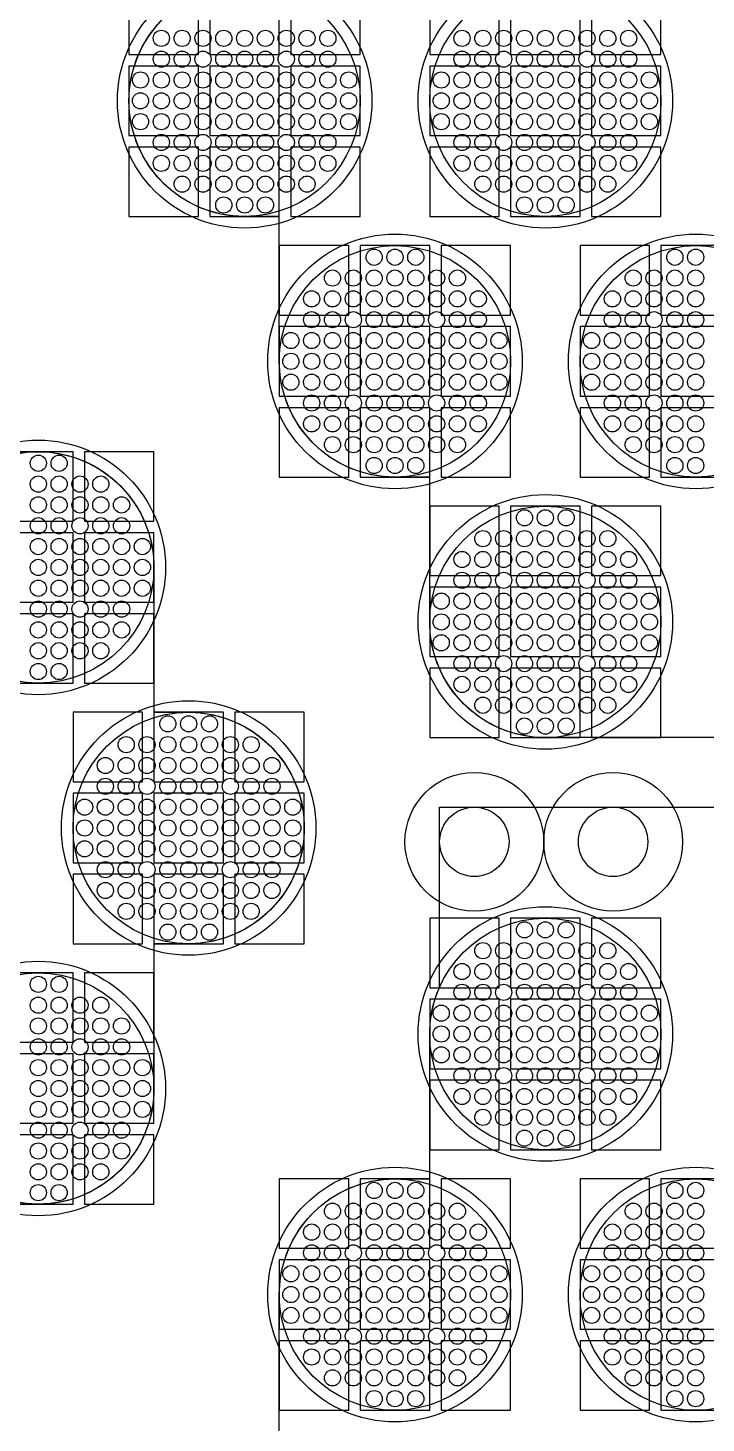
# Model space of a CAD drawing. Extents: x -49 to 54, y -38 to 38.
# Drawn here: x -0.82 to 2.12, y 8.43 to 14.45 of the extents above; entities that cross this region are included whole.
import ezdxf

# ---------------------------------------------------------------- set-up
doc = ezdxf.new("R2010")
doc.units = 0
for name, color, linetype in [('ADHESIVE_VIA_OPENINGS', 30, 'CONTINUOUS'), ('BACK_LAYER', 5, 'CONTINUOUS'), ('COND_LAYER_LOWER_ELECTRODE', 6, 'CONTINUOUS'), ('CONDUCTIVE_LAYER_BACK_LAYER', 2, 'CONTINUOUS'), ('EMITTER', 3, 'CONTINUOUS'), ('LOWER_ELECTRODE', 1, 'CONTINUOUS'), ('SUBSTRATE_VIA', 4, 'CONTINUOUS')]:
    doc.layers.add(name, color=color, linetype=linetype)

msp = doc.modelspace()

# ---------------------------------------------------------------- linework, layer by layer
at = {"layer": 'ADHESIVE_VIA_OPENINGS'}
for centre in [(1.114, 10.9366), (1.714, 10.9366)]:
    msp.add_circle(centre, 0.3, dxfattribs=at)
at = {"layer": 'BACK_LAYER'}
for points in [[(-0.3791, 14.3384), (-0.0791, 14.3384), (-0.0791, 14.6384), (-0.3791, 14.6384)], [(-0.0291, 14.3384), (0.2709, 14.3384), (0.2709, 14.6384), (-0.0291, 14.6384)], [(0.3209, 14.3384), (0.6209, 14.3384), (0.6209, 14.6384), (0.3209, 14.6384)], [(0.9209, 14.3384), (1.2209, 14.3384), (1.2209, 14.6384), (0.9209, 14.6384)], [(1.2709, 14.3384), (1.5709, 14.3384), (1.5709, 14.6384), (1.2709, 14.6384)], [(1.6209, 14.3384), (1.9209, 14.3384), (1.9209, 14.6384), (1.6209, 14.6384)], [(-0.3791, 13.9884), (-0.0791, 13.9884), (-0.0791, 14.2884), (-0.3791, 14.2884)], [(-0.0291, 13.9884), (0.2709, 13.9884), (0.2709, 14.2884), (-0.0291, 14.2884)], [(0.3209, 13.9884), (0.6209, 13.9884), (0.6209, 14.2884), (0.3209, 14.2884)], [(0.9209, 13.9884), (1.2209, 13.9884), (1.2209, 14.2884), (0.9209, 14.2884)], [(1.2709, 13.9884), (1.5709, 13.9884), (1.5709, 14.2884), (1.2709, 14.2884)], [(1.6209, 13.9884), (1.9209, 13.9884), (1.9209, 14.2884), (1.6209, 14.2884)], [(-0.3791, 13.6384), (-0.0791, 13.6384), (-0.0791, 13.9384), (-0.3791, 13.9384)], [(-0.0291, 13.6384), (0.2709, 13.6384), (0.2709, 13.9384), (-0.0291, 13.9384)], [(0.3209, 13.6384), (0.6209, 13.6384), (0.6209, 13.9384), (0.3209, 13.9384)], [(0.9209, 13.6384), (1.2209, 13.6384), (1.2209, 13.9384), (0.9209, 13.9384)], [(1.2709, 13.6384), (1.5709, 13.6384), (1.5709, 13.9384), (1.2709, 13.9384)], [(1.6209, 13.6384), (1.9209, 13.6384), (1.9209, 13.9384), (1.6209, 13.9384)], [(0.2709, 13.2125), (0.5709, 13.2125), (0.5709, 13.5125), (0.2709, 13.5125)], [(0.6209, 13.2125), (0.9209, 13.2125), (0.9209, 13.5125), (0.6209, 13.5125)], [(0.9709, 13.2125), (1.2709, 13.2125), (1.2709, 13.5125), (0.9709, 13.5125)], [(1.5709, 13.2125), (1.8709, 13.2125), (1.8709, 13.5125), (1.5709, 13.5125)], [(1.9209, 13.2125), (2.2209, 13.2125), (2.2209, 13.5125), (1.9209, 13.5125)], [(0.2709, 12.8625), (0.5709, 12.8625), (0.5709, 13.1625), (0.2709, 13.1625)], [(0.6209, 12.8625), (0.9209, 12.8625), (0.9209, 13.1625), (0.6209, 13.1625)], [(0.9709, 12.8625), (1.2709, 12.8625), (1.2709, 13.1625), (0.9709, 13.1625)], [(1.5709, 12.8625), (1.8709, 12.8625), (1.8709, 13.1625), (1.5709, 13.1625)], [(1.9209, 12.8625), (2.2209, 12.8625), (2.2209, 13.1625), (1.9209, 13.1625)], [(0.2709, 12.5125), (0.5709, 12.5125), (0.5709, 12.8125), (0.2709, 12.8125)], [(0.6209, 12.5125), (0.9209, 12.5125), (0.9209, 12.8125), (0.6209, 12.8125)], [(0.9709, 12.5125), (1.2709, 12.5125), (1.2709, 12.8125), (0.9709, 12.8125)], [(1.5709, 12.5125), (1.8709, 12.5125), (1.8709, 12.8125), (1.5709, 12.8125)], [(1.9209, 12.5125), (2.2209, 12.5125), (2.2209, 12.8125), (1.9209, 12.8125)], [(-0.9209, 12.3223), (-0.6209, 12.3223), (-0.6209, 12.6223), (-0.9209, 12.6223)], [(-0.5709, 12.3223), (-0.2709, 12.3223), (-0.2709, 12.6223), (-0.5709, 12.6223)], [(0.9209, 12.0867), (1.2209, 12.0867), (1.2209, 12.3867), (0.9209, 12.3867)], [(1.2709, 12.0867), (1.5709, 12.0867), (1.5709, 12.3867), (1.2709, 12.3867)], [(1.6209, 12.0867), (1.9209, 12.0867), (1.9209, 12.3867), (1.6209, 12.3867)], [(-0.9209, 11.9723), (-0.6209, 11.9723), (-0.6209, 12.2723), (-0.9209, 12.2723)], [(-0.5709, 11.9723), (-0.2709, 11.9723), (-0.2709, 12.2723), (-0.5709, 12.2723)], [(0.9209, 11.7367), (1.2209, 11.7367), (1.2209, 12.0367), (0.9209, 12.0367)], [(1.2709, 11.7367), (1.5709, 11.7367), (1.5709, 12.0367), (1.2709, 12.0367)], [(1.6209, 11.7367), (1.9209, 11.7367), (1.9209, 12.0367), (1.6209, 12.0367)], [(-0.9209, 11.6223), (-0.6209, 11.6223), (-0.6209, 11.9223), (-0.9209, 11.9223)], [(-0.5709, 11.6223), (-0.2709, 11.6223), (-0.2709, 11.9223), (-0.5709, 11.9223)], [(0.9209, 11.3867), (1.2209, 11.3867), (1.2209, 11.6867), (0.9209, 11.6867)], [(1.2709, 11.3867), (1.5709, 11.3867), (1.5709, 11.6867), (1.2709, 11.6867)], [(1.6209, 11.3867), (1.9209, 11.3867), (1.9209, 11.6867), (1.6209, 11.6867)], [(-0.6209, 11.1965), (-0.3209, 11.1965), (-0.3209, 11.4965), (-0.6209, 11.4965)], [(-0.2709, 11.1965), (0.0291, 11.1965), (0.0291, 11.4965), (-0.2709, 11.4965)], [(0.0791, 11.1965), (0.3791, 11.1965), (0.3791, 11.4965), (0.0791, 11.4965)], [(-0.6209, 10.8465), (-0.3209, 10.8465), (-0.3209, 11.1465), (-0.6209, 11.1465)], [(-0.2709, 10.8465), (0.0291, 10.8465), (0.0291, 11.1465), (-0.2709, 11.1465)], [(0.0791, 10.8465), (0.3791, 10.8465), (0.3791, 11.1465), (0.0791, 11.1465)], [(-0.6209, 10.4965), (-0.3209, 10.4965), (-0.3209, 10.7965), (-0.6209, 10.7965)], [(-0.2709, 10.4965), (0.0291, 10.4965), (0.0291, 10.7965), (-0.2709, 10.7965)], [(0.0791, 10.4965), (0.3791, 10.4965), (0.3791, 10.7965), (0.0791, 10.7965)], [(0.9209, 10.3063), (1.2209, 10.3063), (1.2209, 10.6063), (0.9209, 10.6063)], [(1.2709, 10.3063), (1.5709, 10.3063), (1.5709, 10.6063), (1.2709, 10.6063)], [(1.6209, 10.3063), (1.9209, 10.3063), (1.9209, 10.6063), (1.6209, 10.6063)], [(-0.9209, 10.0707), (-0.6209, 10.0707), (-0.6209, 10.3707), (-0.9209, 10.3707)], [(-0.5709, 10.0707), (-0.2709, 10.0707), (-0.2709, 10.3707), (-0.5709, 10.3707)], [(0.9209, 9.9563), (1.2209, 9.9563), (1.2209, 10.2563), (0.9209, 10.2563)], [(1.2709, 9.9563), (1.5709, 9.9563), (1.5709, 10.2563), (1.2709, 10.2563)], [(1.6209, 9.9563), (1.9209, 9.9563), (1.9209, 10.2563), (1.6209, 10.2563)], [(-0.9209, 9.7207), (-0.6209, 9.7207), (-0.6209, 10.0207), (-0.9209, 10.0207)], [(-0.5709, 9.7207), (-0.2709, 9.7207), (-0.2709, 10.0207), (-0.5709, 10.0207)], [(0.9209, 9.6063), (1.2209, 9.6063), (1.2209, 9.9063), (0.9209, 9.9063)], [(1.2709, 9.6063), (1.5709, 9.6063), (1.5709, 9.9063), (1.2709, 9.9063)], [(1.6209, 9.6063), (1.9209, 9.6063), (1.9209, 9.9063), (1.6209, 9.9063)], [(-0.9209, 9.3707), (-0.6209, 9.3707), (-0.6209, 9.6707), (-0.9209, 9.6707)], [(-0.5709, 9.3707), (-0.2709, 9.3707), (-0.2709, 9.6707), (-0.5709, 9.6707)], [(0.2709, 9.1805), (0.5709, 9.1805), (0.5709, 9.4805), (0.2709, 9.4805)], [(0.6209, 9.1805), (0.9209, 9.1805), (0.9209, 9.4805), (0.6209, 9.4805)], [(0.9709, 9.1805), (1.2709, 9.1805), (1.2709, 9.4805), (0.9709, 9.4805)], [(1.5709, 9.1805), (1.8709, 9.1805), (1.8709, 9.4805), (1.5709, 9.4805)], [(1.9209, 9.1805), (2.2209, 9.1805), (2.2209, 9.4805), (1.9209, 9.4805)], [(0.2709, 8.8305), (0.5709, 8.8305), (0.5709, 9.1305), (0.2709, 9.1305)], [(0.6209, 8.8305), (0.9209, 8.8305), (0.9209, 9.1305), (0.6209, 9.1305)], [(0.9709, 8.8305), (1.2709, 8.8305), (1.2709, 9.1305), (0.9709, 9.1305)], [(1.5709, 8.8305), (1.8709, 8.8305), (1.8709, 9.1305), (1.5709, 9.1305)], [(1.9209, 8.8305), (2.2209, 8.8305), (2.2209, 9.1305), (1.9209, 9.1305)], [(0.2709, 8.4805), (0.5709, 8.4805), (0.5709, 8.7805), (0.2709, 8.7805)], [(0.6209, 8.4805), (0.9209, 8.4805), (0.9209, 8.7805), (0.6209, 8.7805)], [(0.9709, 8.4805), (1.2709, 8.4805), (1.2709, 8.7805), (0.9709, 8.7805)], [(1.5709, 8.4805), (1.8709, 8.4805), (1.8709, 8.7805), (1.5709, 8.7805)], [(1.9209, 8.4805), (2.2209, 8.4805), (2.2209, 8.7805), (1.9209, 8.7805)]]:
    msp.add_lwpolyline(points, close=True, dxfattribs=at)
at = {"layer": 'COND_LAYER_LOWER_ELECTRODE'}
for centre in [(0.1209, 14.1384), (1.4209, 14.1384), (0.7709, 13.0125), (2.0709, 13.0125), (-0.7709, 12.1223), (1.4209, 11.8867), (-0.1209, 10.9965), (1.4209, 10.1063), (-0.7709, 9.8707), (0.7709, 8.9805), (2.0709, 8.9805)]:
    msp.add_circle(centre, 0.55, dxfattribs=at)
at = {"layer": 'CONDUCTIVE_LAYER_BACK_LAYER'}
for points in [[(4.0309, 11.3868), (1.411, 11.3868), (1.3911, 11.3876), (1.3713, 11.3892), (1.3516, 11.3915), (1.3319, 11.3947), (1.3124, 11.3986), (1.2931, 11.4033), (1.274, 11.4088), (1.2551, 11.415), (1.2365, 11.422), (1.2182, 11.4297), (1.2002, 11.4381), (1.1825, 11.4472), (1.1652, 11.457), (1.1483, 11.4675), (1.1319, 11.4787), (1.1159, 11.4905), (1.1004, 11.503), (1.0854, 11.516), (1.0709, 11.5296), (1.057, 11.5438), (1.0436, 11.5586), (1.0309, 11.5738), (1.0188, 11.5896), (1.0073, 11.6058), (0.9964, 11.6225), (0.9863, 11.6396), (0.9768, 11.657), (0.968, 11.6749), (0.9599, 11.6931), (0.9526, 11.7115), (0.946, 11.7303), (0.9402, 11.7493), (0.9351, 11.7685), (0.9308, 11.7879), (0.9272, 11.8075), (0.9245, 11.8272), (0.9225, 11.847), (0.9213, 11.8668), (0.9209, 11.8867), (0.9209, 12.5126), (0.761, 12.5126), (0.7411, 12.5134), (0.7213, 12.515), (0.7016, 12.5174), (0.6819, 12.5205), (0.6624, 12.5244), (0.6431, 12.5291), (0.624, 12.5346), (0.6051, 12.5408), (0.5865, 12.5478), (0.5682, 12.5555), (0.5502, 12.5639), (0.5325, 12.573), (0.5152, 12.5829), (0.4983, 12.5934), (0.4819, 12.6045), (0.4659, 12.6164), (0.4504, 12.6288), (0.4354, 12.6418), (0.4209, 12.6555), (0.407, 12.6697), (0.3936, 12.6844), (0.3809, 12.6997), (0.3688, 12.7154), (0.3573, 12.7317), (0.3464, 12.7483), (0.3363, 12.7654), (0.3268, 12.7829), (0.318, 12.8007), (0.3099, 12.8189), (0.3026, 12.8374), (0.296, 12.8561), (0.2902, 12.8751), (0.2851, 12.8944), (0.2808, 12.9138), (0.2772, 12.9333), (0.2745, 12.953), (0.2725, 12.9728), (0.2713, 12.9927), (0.2709, 13.0125), (0.2709, 13.6385), (0.111, 13.6385), (0.0911, 13.6393), (0.0713, 13.6408), (0.0516, 13.6432), (0.0319, 13.6463), (0.0124, 13.6503), (-0.0069, 13.655), (-0.026, 13.6604), (-0.0449, 13.6667), (-0.0635, 13.6736), (-0.0818, 13.6813), (-0.0998, 13.6897), (-0.1175, 13.6989), (-0.1348, 13.7087), (-0.1517, 13.7192), (-0.1681, 13.7304), (-0.1841, 13.7422), (-0.1996, 13.7546), (-0.2146, 13.7677), (-0.2291, 13.7813), (-0.243, 13.7955), (-0.2564, 13.8103), (-0.2691, 13.8255), (-0.2812, 13.8413), (-0.2927, 13.8575), (-0.3036, 13.8742), (-0.3137, 13.8912), (-0.3232, 13.9087), (-0.332, 13.9266), (-0.3401, 13.9447), (-0.3474, 13.9632), (-0.354, 13.982), (-0.3598, 14.001), (-0.3649, 14.0202), (-0.3692, 14.0396), (-0.3728, 14.0592), (-0.3755, 14.0789), (-0.3775, 14.0986), (-0.3787, 14.1185), (-0.3791, 14.1384), (-0.3787, 14.1582), (-0.3775, 14.1781), (-0.3755, 14.1979), (-0.3728, 14.2176), (-0.3692, 14.2371), (-0.3649, 14.2565), (-0.3598, 14.2758), (-0.354, 14.2948), (-0.3474, 14.3135), (-0.3401, 14.332), (-0.332, 14.3502), (-0.3232, 14.368), (-0.3137, 14.3855), (-0.3036, 14.4026), (-0.2927, 14.4192), (-0.2812, 14.4355), (-0.2691, 14.4512), (-0.2564, 14.4665)], [(-0.9209, 12.6222), (-0.761, 12.6222), (-0.7411, 12.6214), (-0.7213, 12.6199), (-0.7016, 12.6175), (-0.6819, 12.6144), (-0.6624, 12.6104), (-0.6431, 12.6057), (-0.624, 12.6003), (-0.6051, 12.594), (-0.5865, 12.5871), (-0.5682, 12.5794), (-0.5502, 12.571), (-0.5325, 12.5618), (-0.5152, 12.552), (-0.4983, 12.5415), (-0.4819, 12.5303), (-0.4659, 12.5185), (-0.4504, 12.5061), (-0.4354, 12.493), (-0.4209, 12.4794), (-0.407, 12.4652), (-0.3936, 12.4505), (-0.3809, 12.4352), (-0.3688, 12.4194), (-0.3573, 12.4032), (-0.3464, 12.3865), (-0.3363, 12.3695), (-0.3268, 12.352), (-0.318, 12.3341), (-0.3099, 12.316), (-0.3026, 12.2975), (-0.296, 12.2787), (-0.2902, 12.2597), (-0.2851, 12.2405), (-0.2808, 12.2211), (-0.2772, 12.2015), (-0.2745, 12.1818), (-0.2725, 12.1621), (-0.2713, 12.1422), (-0.2709, 12.1223), (-0.2709, 11.4964), (-0.111, 11.4964), (-0.0911, 11.4956), (-0.0713, 11.494), (-0.0516, 11.4917), (-0.0319, 11.4885), (-0.0124, 11.4846), (0.0069, 11.4799), (0.026, 11.4744), (0.0449, 11.4682), (0.0635, 11.4612), (0.0818, 11.4535), (0.0998, 11.4451), (0.1175, 11.436), (0.1348, 11.4262), (0.1517, 11.4157), (0.1681, 11.4045), (0.1841, 11.3927), (0.1996, 11.3802), (0.2146, 11.3672), (0.2291, 11.3536), (0.243, 11.3394), (0.2564, 11.3246), (0.2691, 11.3094), (0.2812, 11.2936), (0.2927, 11.2774), (0.3036, 11.2607), (0.3137, 11.2436), (0.3232, 11.2262), (0.332, 11.2083), (0.3401, 11.1901), (0.3474, 11.1717), (0.354, 11.1529), (0.3598, 11.1339), (0.3649, 11.1147), (0.3692, 11.0953), (0.3728, 11.0757), (0.3755, 11.056), (0.3775, 11.0362), (0.3787, 11.0164), (0.3791, 10.9965), (0.3787, 10.9766), (0.3775, 10.9568), (0.3755, 10.937), (0.3728, 10.9173), (0.3692, 10.8977), (0.3649, 10.8783), (0.3598, 10.8591), (0.354, 10.8401), (0.3474, 10.8213), (0.3401, 10.8029), (0.332, 10.7847), (0.3232, 10.7669), (0.3137, 10.7494), (0.3036, 10.7323), (0.2927, 10.7156), (0.2812, 10.6994), (0.2691, 10.6837), (0.2564, 10.6684), (0.243, 10.6537), (0.2291, 10.6395), (0.2146, 10.6258), (0.1996, 10.6128), (0.1841, 10.6003), (0.1681, 10.5885), (0.1517, 10.5773), (0.1348, 10.5668), (0.1175, 10.557), (0.0998, 10.5479), (0.0818, 10.5395), (0.0635, 10.5318), (0.0449, 10.5248), (0.026, 10.5186), (0.0069, 10.5131), (-0.0124, 10.5084), (-0.0319, 10.5045), (-0.0516, 10.5013), (-0.0713, 10.499), (-0.0911, 10.4974), (-0.111, 10.4966), (-0.2709, 10.4966), (-0.2709, 9.8707), (-0.2713, 9.8508), (-0.2725, 9.8309), (-0.2745, 9.8112), (-0.2772, 9.7915), (-0.2808, 9.7719), (-0.2851, 9.7525), (-0.2902, 9.7333), (-0.296, 9.7143), (-0.3026, 9.6955), (-0.3099, 9.677), (-0.318, 9.6589), (-0.3268, 9.641), (-0.3363, 9.6235), (-0.3464, 9.6065), (-0.3573, 9.5898), (-0.3688, 9.5736), (-0.3809, 9.5578), (-0.3936, 9.5426), (-0.407, 9.5278), (-0.4209, 9.5136), (-0.4354, 9.5), (-0.4504, 9.4869), (-0.4659, 9.4745), (-0.4819, 9.4627), (-0.4983, 9.4515), (-0.5152, 9.441), (-0.5325, 9.4312), (-0.5502, 9.4221), (-0.5682, 9.4136), (-0.5865, 9.4059), (-0.6051, 9.399), (-0.624, 9.3927), (-0.6431, 9.3873), (-0.6624, 9.3826), (-0.6819, 9.3787), (-0.7016, 9.3755), (-0.7213, 9.3731), (-0.7411, 9.3716), (-0.761, 9.3708), (-0.9209, 9.3708)], [(0.2709, 8.3545), (0.2709, 8.9805), (0.2713, 9.0004), (0.2725, 9.0202), (0.2745, 9.04), (0.2772, 9.0597), (0.2808, 9.0792), (0.2851, 9.0987), (0.2902, 9.1179), (0.296, 9.1369), (0.3026, 9.1556), (0.3099, 9.1741), (0.318, 9.1923), (0.3268, 9.2101), (0.3363, 9.2276), (0.3464, 9.2447), (0.3573, 9.2614), (0.3688, 9.2776), (0.3809, 9.2933), (0.3936, 9.3086), (0.407, 9.3233), (0.4209, 9.3375), (0.4354, 9.3512), (0.4504, 9.3642), (0.4659, 9.3767), (0.4819, 9.3885), (0.4983, 9.3996), (0.5152, 9.4101), (0.5325, 9.42), (0.5502, 9.4291), (0.5682, 9.4375), (0.5865, 9.4452), (0.6051, 9.4522), (0.624, 9.4584), (0.6431, 9.4639), (0.6624, 9.4686), (0.6819, 9.4725), (0.7016, 9.4756), (0.7213, 9.478), (0.7411, 9.4796), (0.761, 9.4804), (0.9209, 9.4804), (0.9209, 10.1063), (0.9213, 10.1262), (0.9225, 10.146), (0.9245, 10.1658), (0.9272, 10.1855), (0.9308, 10.2051), (0.9351, 10.2245), (0.9402, 10.2437), (0.946, 10.2627), (0.9526, 10.2815), (0.9599, 10.2999), (0.964, 10.3091), (0.964, 11.0866), (2.7209, 11.0866)]]:
    msp.add_lwpolyline(points, dxfattribs=at)
at = {"layer": 'EMITTER'}
for centre in [(0.1209, 14.1384), (1.4209, 14.1384), (0.7709, 13.0125), (2.0709, 13.0125), (-0.7709, 12.1223), (1.4209, 11.8867), (-0.1209, 10.9965), (1.4209, 10.1063), (-0.7709, 9.8707), (0.7709, 8.9805), (2.0709, 8.9805)]:
    msp.add_circle(centre, 0.5, dxfattribs=at)
at = {"layer": 'LOWER_ELECTRODE'}
for centre in [(-0.2391, 14.4084), (-0.1491, 14.4084), (-0.0591, 14.4084), (0.0309, 14.4084), (0.1209, 14.4084), (0.2109, 14.4084), (0.3009, 14.4084), (0.3909, 14.4084), (0.4809, 14.4084), (1.0609, 14.4084), (1.1509, 14.4084), (1.2409, 14.4084), (1.3309, 14.4084), (1.4209, 14.4084), (1.5109, 14.4084), (1.6009, 14.4084), (1.6909, 14.4084), (1.7809, 14.4084), (-0.2391, 14.3184), (-0.1491, 14.3184), (-0.0591, 14.3184), (0.0309, 14.3184), (0.1209, 14.3184), (0.2109, 14.3184), (0.3009, 14.3184), (0.3909, 14.3184), (0.4809, 14.3184), (1.0609, 14.3184), (1.1509, 14.3184), (1.2409, 14.3184), (1.3309, 14.3184), (1.4209, 14.3184), (1.5109, 14.3184), (1.6009, 14.3184), (1.6909, 14.3184), (1.7809, 14.3184), (-0.3291, 14.2284), (-0.2391, 14.2284), (-0.1491, 14.2284), (-0.0591, 14.2284), (0.0309, 14.2284), (0.1209, 14.2284), (0.2109, 14.2284), (0.3009, 14.2284), (0.3909, 14.2284), (0.4809, 14.2284), (0.5709, 14.2284), (0.9709, 14.2284), (1.0609, 14.2284), (1.1509, 14.2284), (1.2409, 14.2284), (1.3309, 14.2284), (1.4209, 14.2284), (1.5109, 14.2284), (1.6009, 14.2284), (1.6909, 14.2284), (1.7809, 14.2284), (1.8709, 14.2284), (-0.3291, 14.1384), (-0.2391, 14.1384), (-0.1491, 14.1384), (-0.0591, 14.1384), (0.0309, 14.1384), (0.1209, 14.1384), (0.2109, 14.1384), (0.3009, 14.1384), (0.3909, 14.1384), (0.4809, 14.1384), (0.5709, 14.1384), (0.9709, 14.1384), (1.0609, 14.1384), (1.1509, 14.1384), (1.2409, 14.1384), (1.3309, 14.1384), (1.4209, 14.1384), (1.5109, 14.1384), (1.6009, 14.1384), (1.6909, 14.1384), (1.7809, 14.1384), (1.8709, 14.1384), (-0.3291, 14.0484), (-0.2391, 14.0484), (-0.1491, 14.0484), (-0.0591, 14.0484), (0.0309, 14.0484), (0.1209, 14.0484), (0.2109, 14.0484), (0.3009, 14.0484), (0.3909, 14.0484), (0.4809, 14.0484), (0.5709, 14.0484), (0.9709, 14.0484), (1.0609, 14.0484), (1.1509, 14.0484), (1.2409, 14.0484), (1.3309, 14.0484), (1.4209, 14.0484), (1.5109, 14.0484), (1.6009, 14.0484), (1.6909, 14.0484), (1.7809, 14.0484), (1.8709, 14.0484), (-0.2391, 13.9584), (-0.1491, 13.9584), (-0.0591, 13.9584), (0.0309, 13.9584), (0.1209, 13.9584), (0.2109, 13.9584), (0.3009, 13.9584), (0.3909, 13.9584), (0.4809, 13.9584), (1.0609, 13.9584), (1.1509, 13.9584), (1.2409, 13.9584), (1.3309, 13.9584), (1.4209, 13.9584), (1.5109, 13.9584), (1.6009, 13.9584), (1.6909, 13.9584), (1.7809, 13.9584), (-0.2391, 13.8684), (-0.1491, 13.8684), (-0.0591, 13.8684), (0.0309, 13.8684), (0.1209, 13.8684), (0.2109, 13.8684), (0.3009, 13.8684), (0.3909, 13.8684), (0.4809, 13.8684), (1.0609, 13.8684), (1.1509, 13.8684), (1.2409, 13.8684), (1.3309, 13.8684), (1.4209, 13.8684), (1.5109, 13.8684), (1.6009, 13.8684), (1.6909, 13.8684), (1.7809, 13.8684), (-0.1491, 13.7784), (-0.0591, 13.7784), (0.0309, 13.7784), (0.1209, 13.7784), (0.2109, 13.7784), (0.3009, 13.7784), (0.3909, 13.7784), (1.1509, 13.7784), (1.2409, 13.7784), (1.3309, 13.7784), (1.4209, 13.7784), (1.5109, 13.7784), (1.6009, 13.7784), (1.6909, 13.7784), (0.0309, 13.6884), (0.1209, 13.6884), (0.2109, 13.6884), (1.3309, 13.6884), (1.4209, 13.6884), (1.5109, 13.6884), (0.6809, 13.4625), (0.7709, 13.4625), (0.8609, 13.4625), (1.9809, 13.4625), (2.0709, 13.4625), (0.5009, 13.3725), (0.5909, 13.3725), (0.6809, 13.3725), (0.7709, 13.3725), (0.8609, 13.3725), (0.9509, 13.3725), (1.0409, 13.3725), (1.8009, 13.3725), (1.8909, 13.3725), (1.9809, 13.3725), (2.0709, 13.3725), (0.4109, 13.2825), (0.5009, 13.2825), (0.5909, 13.2825), (0.6809, 13.2825), (0.7709, 13.2825), (0.8609, 13.2825), (0.9509, 13.2825), (1.0409, 13.2825), (1.1309, 13.2825), (1.7109, 13.2825), (1.8009, 13.2825), (1.8909, 13.2825), (1.9809, 13.2825), (2.0709, 13.2825), (0.4109, 13.1925), (0.5009, 13.1925), (0.5909, 13.1925), (0.6809, 13.1925), (0.7709, 13.1925), (0.8609, 13.1925), (0.9509, 13.1925), (1.0409, 13.1925), (1.1309, 13.1925), (1.7109, 13.1925), (1.8009, 13.1925), (1.8909, 13.1925), (1.9809, 13.1925), (2.0709, 13.1925), (0.3209, 13.1025), (0.4109, 13.1025), (0.5009, 13.1025), (0.5909, 13.1025), (0.6809, 13.1025), (0.7709, 13.1025), (0.8609, 13.1025), (0.9509, 13.1025), (1.0409, 13.1025), (1.1309, 13.1025), (1.2209, 13.1025), (1.6209, 13.1025), (1.7109, 13.1025), (1.8009, 13.1025), (1.8909, 13.1025), (1.9809, 13.1025), (2.0709, 13.1025), (0.3209, 13.0125), (0.4109, 13.0125), (0.5009, 13.0125), (0.5909, 13.0125), (0.6809, 13.0125), (0.7709, 13.0125), (0.8609, 13.0125), (0.9509, 13.0125), (1.0409, 13.0125), (1.1309, 13.0125), (1.2209, 13.0125), (1.6209, 13.0125), (1.7109, 13.0125), (1.8009, 13.0125), (1.8909, 13.0125), (1.9809, 13.0125), (2.0709, 13.0125), (0.3209, 12.9225), (0.4109, 12.9225), (0.5009, 12.9225), (0.5909, 12.9225), (0.6809, 12.9225), (0.7709, 12.9225), (0.8609, 12.9225), (0.9509, 12.9225), (1.0409, 12.9225), (1.1309, 12.9225), (1.2209, 12.9225), (1.6209, 12.9225), (1.7109, 12.9225), (1.8009, 12.9225), (1.8909, 12.9225), (1.9809, 12.9225), (2.0709, 12.9225), (0.4109, 12.8325), (0.5009, 12.8325), (0.5909, 12.8325), (0.6809, 12.8325), (0.7709, 12.8325), (0.8609, 12.8325), (0.9509, 12.8325), (1.0409, 12.8325), (1.1309, 12.8325), (1.7109, 12.8325), (1.8009, 12.8325), (1.8909, 12.8325), (1.9809, 12.8325), (2.0709, 12.8325), (0.4109, 12.7425), (0.5009, 12.7425), (0.5909, 12.7425), (0.6809, 12.7425), (0.7709, 12.7425), (0.8609, 12.7425), (0.9509, 12.7425), (1.0409, 12.7425), (1.1309, 12.7425), (1.7109, 12.7425), (1.8009, 12.7425), (1.8909, 12.7425), (1.9809, 12.7425), (2.0709, 12.7425), (0.5009, 12.6525), (0.5909, 12.6525), (0.6809, 12.6525), (0.7709, 12.6525), (0.8609, 12.6525), (0.9509, 12.6525), (1.0409, 12.6525), (1.8009, 12.6525), (1.8909, 12.6525), (1.9809, 12.6525), (2.0709, 12.6525), (-0.7709, 12.5723), (-0.6809, 12.5723), (0.6809, 12.5625), (0.7709, 12.5625), (0.8609, 12.5625), (1.9809, 12.5625), (2.0709, 12.5625), (-0.7709, 12.4823), (-0.6809, 12.4823), (-0.5909, 12.4823), (-0.5009, 12.4823), (-0.7709, 12.3923), (-0.6809, 12.3923), (-0.5909, 12.3923), (-0.5009, 12.3923), (-0.4109, 12.3923), (1.3309, 12.3367), (1.4209, 12.3367), (1.5109, 12.3367), (-0.7709, 12.3023), (-0.6809, 12.3023), (-0.5909, 12.3023), (-0.5009, 12.3023), (-0.4109, 12.3023), (-0.7709, 12.2123), (-0.6809, 12.2123), (-0.5909, 12.2123), (-0.5009, 12.2123), (-0.4109, 12.2123), (-0.3209, 12.2123), (1.1509, 12.2467), (1.2409, 12.2467), (1.3309, 12.2467), (1.4209, 12.2467), (1.5109, 12.2467), (1.6009, 12.2467), (1.6909, 12.2467), (1.0609, 12.1567), (1.1509, 12.1567), (1.2409, 12.1567), (1.3309, 12.1567), (1.4209, 12.1567), (1.5109, 12.1567), (1.6009, 12.1567), (1.6909, 12.1567), (1.7809, 12.1567), (-0.7709, 12.1223), (-0.6809, 12.1223), (-0.5909, 12.1223), (-0.5009, 12.1223), (-0.4109, 12.1223), (-0.3209, 12.1223), (-0.7709, 12.0323), (-0.6809, 12.0323), (-0.5909, 12.0323), (-0.5009, 12.0323), (-0.4109, 12.0323), (-0.3209, 12.0323), (1.0609, 12.0667), (1.1509, 12.0667), (1.2409, 12.0667), (1.3309, 12.0667), (1.4209, 12.0667), (1.5109, 12.0667), (1.6009, 12.0667), (1.6909, 12.0667), (1.7809, 12.0667), (0.9709, 11.9767), (1.0609, 11.9767), (1.1509, 11.9767), (1.2409, 11.9767), (1.3309, 11.9767), (1.4209, 11.9767), (1.5109, 11.9767), (1.6009, 11.9767), (1.6909, 11.9767), (1.7809, 11.9767), (1.8709, 11.9767), (-0.7709, 11.9423), (-0.6809, 11.9423), (-0.5909, 11.9423), (-0.5009, 11.9423), (-0.4109, 11.9423), (-0.7709, 11.8523), (-0.6809, 11.8523), (-0.5909, 11.8523), (-0.5009, 11.8523), (-0.4109, 11.8523), (0.9709, 11.8867), (1.0609, 11.8867), (1.1509, 11.8867), (1.2409, 11.8867), (1.3309, 11.8867), (1.4209, 11.8867), (1.5109, 11.8867), (1.6009, 11.8867), (1.6909, 11.8867), (1.7809, 11.8867), (1.8709, 11.8867), (0.9709, 11.7967), (1.0609, 11.7967), (1.1509, 11.7967), (1.2409, 11.7967), (1.3309, 11.7967), (1.4209, 11.7967), (1.5109, 11.7967), (1.6009, 11.7967), (1.6909, 11.7967), (1.7809, 11.7967), (1.8709, 11.7967), (-0.7709, 11.7623), (-0.6809, 11.7623), (-0.5909, 11.7623), (-0.5009, 11.7623), (-0.7709, 11.6723), (-0.6809, 11.6723), (1.0609, 11.7067), (1.1509, 11.7067), (1.2409, 11.7067), (1.3309, 11.7067), (1.4209, 11.7067), (1.5109, 11.7067), (1.6009, 11.7067), (1.6909, 11.7067), (1.7809, 11.7067), (1.0609, 11.6167), (1.1509, 11.6167), (1.2409, 11.6167), (1.3309, 11.6167), (1.4209, 11.6167), (1.5109, 11.6167), (1.6009, 11.6167), (1.6909, 11.6167), (1.7809, 11.6167), (1.1509, 11.5267), (1.2409, 11.5267), (1.3309, 11.5267), (1.4209, 11.5267), (1.5109, 11.5267), (1.6009, 11.5267), (1.6909, 11.5267), (-0.2109, 11.4465), (-0.1209, 11.4465), (-0.0309, 11.4465), (1.3309, 11.4367), (1.4209, 11.4367), (1.5109, 11.4367), (-0.3909, 11.3565), (-0.3009, 11.3565), (-0.2109, 11.3565), (-0.1209, 11.3565), (-0.0309, 11.3565), (0.0591, 11.3565), (0.1491, 11.3565), (-0.4809, 11.2665), (-0.3909, 11.2665), (-0.3009, 11.2665), (-0.2109, 11.2665), (-0.1209, 11.2665), (-0.0309, 11.2665), (0.0591, 11.2665), (0.1491, 11.2665), (0.2391, 11.2665), (-0.4809, 11.1765), (-0.3909, 11.1765), (-0.3009, 11.1765), (-0.2109, 11.1765), (-0.1209, 11.1765), (-0.0309, 11.1765), (0.0591, 11.1765), (0.1491, 11.1765), (0.2391, 11.1765), (-0.5709, 11.0865), (-0.4809, 11.0865), (-0.3909, 11.0865), (-0.3009, 11.0865), (-0.2109, 11.0865), (-0.1209, 11.0865), (-0.0309, 11.0865), (0.0591, 11.0865), (0.1491, 11.0865), (0.2391, 11.0865), (0.3291, 11.0865), (-0.5709, 10.9965), (-0.4809, 10.9965), (-0.3909, 10.9965), (-0.3009, 10.9965), (-0.2109, 10.9965), (-0.1209, 10.9965), (-0.0309, 10.9965), (0.0591, 10.9965), (0.1491, 10.9965), (0.2391, 10.9965), (0.3291, 10.9965), (-0.5709, 10.9065), (-0.4809, 10.9065), (-0.3909, 10.9065), (-0.3009, 10.9065), (-0.2109, 10.9065), (-0.1209, 10.9065), (-0.0309, 10.9065), (0.0591, 10.9065), (0.1491, 10.9065), (0.2391, 10.9065), (0.3291, 10.9065), (-0.4809, 10.8165), (-0.3909, 10.8165), (-0.3009, 10.8165), (-0.2109, 10.8165), (-0.1209, 10.8165), (-0.0309, 10.8165), (0.0591, 10.8165), (0.1491, 10.8165), (0.2391, 10.8165), (-0.4809, 10.7265), (-0.3909, 10.7265), (-0.3009, 10.7265), (-0.2109, 10.7265), (-0.1209, 10.7265), (-0.0309, 10.7265), (0.0591, 10.7265), (0.1491, 10.7265), (0.2391, 10.7265), (-0.3909, 10.6365), (-0.3009, 10.6365), (-0.2109, 10.6365), (-0.1209, 10.6365), (-0.0309, 10.6365), (0.0591, 10.6365), (0.1491, 10.6365), (-0.2109, 10.5465), (-0.1209, 10.5465), (-0.0309, 10.5465), (1.3309, 10.5563), (1.4209, 10.5563), (1.5109, 10.5563), (1.1509, 10.4663), (1.2409, 10.4663), (1.3309, 10.4663), (1.4209, 10.4663), (1.5109, 10.4663), (1.6009, 10.4663), (1.6909, 10.4663), (1.0609, 10.3763), (1.1509, 10.3763), (1.2409, 10.3763), (1.3309, 10.3763), (1.4209, 10.3763), (1.5109, 10.3763), (1.6009, 10.3763), (1.6909, 10.3763), (1.7809, 10.3763), (-0.7709, 10.3207), (-0.6809, 10.3207), (1.0609, 10.2863), (1.1509, 10.2863), (1.2409, 10.2863), (1.3309, 10.2863), (1.4209, 10.2863), (1.5109, 10.2863), (1.6009, 10.2863), (1.6909, 10.2863), (1.7809, 10.2863), (-0.7709, 10.2307), (-0.6809, 10.2307), (-0.5909, 10.2307), (-0.5009, 10.2307), (0.9709, 10.1963), (1.0609, 10.1963), (1.1509, 10.1963), (1.2409, 10.1963), (1.3309, 10.1963), (1.4209, 10.1963), (1.5109, 10.1963), (1.6009, 10.1963), (1.6909, 10.1963), (1.7809, 10.1963), (1.8709, 10.1963), (-0.7709, 10.1407), (-0.6809, 10.1407), (-0.5909, 10.1407), (-0.5009, 10.1407), (-0.4109, 10.1407), (0.9709, 10.1063), (1.0609, 10.1063), (1.1509, 10.1063), (1.2409, 10.1063), (1.3309, 10.1063), (1.4209, 10.1063), (1.5109, 10.1063), (1.6009, 10.1063), (1.6909, 10.1063), (1.7809, 10.1063), (1.8709, 10.1063), (-0.7709, 10.0507), (-0.6809, 10.0507), (-0.5909, 10.0507), (-0.5009, 10.0507), (-0.4109, 10.0507), (0.9709, 10.0163), (1.0609, 10.0163), (1.1509, 10.0163), (1.2409, 10.0163), (1.3309, 10.0163), (1.4209, 10.0163), (1.5109, 10.0163), (1.6009, 10.0163), (1.6909, 10.0163), (1.7809, 10.0163), (1.8709, 10.0163), (-0.7709, 9.9607), (-0.6809, 9.9607), (-0.5909, 9.9607), (-0.5009, 9.9607), (-0.4109, 9.9607), (-0.3209, 9.9607), (1.0609, 9.9263), (1.1509, 9.9263), (1.2409, 9.9263), (1.3309, 9.9263), (1.4209, 9.9263), (1.5109, 9.9263), (1.6009, 9.9263), (1.6909, 9.9263), (1.7809, 9.9263), (-0.7709, 9.8707), (-0.6809, 9.8707), (-0.5909, 9.8707), (-0.5009, 9.8707), (-0.4109, 9.8707), (-0.3209, 9.8707), (1.0609, 9.8363), (1.1509, 9.8363), (1.2409, 9.8363), (1.3309, 9.8363), (1.4209, 9.8363), (1.5109, 9.8363), (1.6009, 9.8363), (1.6909, 9.8363), (1.7809, 9.8363), (-0.7709, 9.7807), (-0.6809, 9.7807), (-0.5909, 9.7807), (-0.5009, 9.7807), (-0.4109, 9.7807), (-0.3209, 9.7807), (1.1509, 9.7463), (1.2409, 9.7463), (1.3309, 9.7463), (1.4209, 9.7463), (1.5109, 9.7463), (1.6009, 9.7463), (1.6909, 9.7463), (-0.7709, 9.6907), (-0.6809, 9.6907), (-0.5909, 9.6907), (-0.5009, 9.6907), (-0.4109, 9.6907), (1.3309, 9.6563), (1.4209, 9.6563), (1.5109, 9.6563), (-0.7709, 9.6007), (-0.6809, 9.6007), (-0.5909, 9.6007), (-0.5009, 9.6007), (-0.4109, 9.6007), (-0.7709, 9.5107), (-0.6809, 9.5107), (-0.5909, 9.5107), (-0.5009, 9.5107), (0.6809, 9.4305), (0.7709, 9.4305), (0.8609, 9.4305), (1.9809, 9.4305), (2.0709, 9.4305), (-0.7709, 9.4207), (-0.6809, 9.4207), (0.5009, 9.3405), (0.5909, 9.3405), (0.6809, 9.3405), (0.7709, 9.3405), (0.8609, 9.3405), (0.9509, 9.3405), (1.0409, 9.3405), (1.8009, 9.3405), (1.8909, 9.3405), (1.9809, 9.3405), (2.0709, 9.3405), (0.4109, 9.2505), (0.5009, 9.2505), (0.5909, 9.2505), (0.6809, 9.2505), (0.7709, 9.2505), (0.8609, 9.2505), (0.9509, 9.2505), (1.0409, 9.2505), (1.1309, 9.2505), (1.7109, 9.2505), (1.8009, 9.2505), (1.8909, 9.2505), (1.9809, 9.2505), (2.0709, 9.2505), (0.4109, 9.1605), (0.5009, 9.1605), (0.5909, 9.1605), (0.6809, 9.1605), (0.7709, 9.1605), (0.8609, 9.1605), (0.9509, 9.1605), (1.0409, 9.1605), (1.1309, 9.1605), (1.7109, 9.1605), (1.8009, 9.1605), (1.8909, 9.1605), (1.9809, 9.1605), (2.0709, 9.1605), (0.3209, 9.0705), (0.4109, 9.0705), (0.5009, 9.0705), (0.5909, 9.0705), (0.6809, 9.0705), (0.7709, 9.0705), (0.8609, 9.0705), (0.9509, 9.0705), (1.0409, 9.0705), (1.1309, 9.0705), (1.2209, 9.0705), (1.6209, 9.0705), (1.7109, 9.0705), (1.8009, 9.0705), (1.8909, 9.0705), (1.9809, 9.0705), (2.0709, 9.0705), (0.3209, 8.9805), (0.4109, 8.9805), (0.5009, 8.9805), (0.5909, 8.9805), (0.6809, 8.9805), (0.7709, 8.9805), (0.8609, 8.9805), (0.9509, 8.9805), (1.0409, 8.9805), (1.1309, 8.9805), (1.2209, 8.9805), (1.6209, 8.9805), (1.7109, 8.9805), (1.8009, 8.9805), (1.8909, 8.9805), (1.9809, 8.9805), (2.0709, 8.9805), (0.3209, 8.8905), (0.4109, 8.8905), (0.5009, 8.8905), (0.5909, 8.8905), (0.6809, 8.8905), (0.7709, 8.8905), (0.8609, 8.8905), (0.9509, 8.8905), (1.0409, 8.8905), (1.1309, 8.8905), (1.2209, 8.8905), (1.6209, 8.8905), (1.7109, 8.8905), (1.8009, 8.8905), (1.8909, 8.8905), (1.9809, 8.8905), (2.0709, 8.8905), (0.4109, 8.8005), (0.5009, 8.8005), (0.5909, 8.8005), (0.6809, 8.8005), (0.7709, 8.8005), (0.8609, 8.8005), (0.9509, 8.8005), (1.0409, 8.8005), (1.1309, 8.8005), (1.7109, 8.8005), (1.8009, 8.8005), (1.8909, 8.8005), (1.9809, 8.8005), (2.0709, 8.8005), (0.4109, 8.7105), (0.5009, 8.7105), (0.5909, 8.7105), (0.6809, 8.7105), (0.7709, 8.7105), (0.8609, 8.7105), (0.9509, 8.7105), (1.0409, 8.7105), (1.1309, 8.7105), (1.7109, 8.7105), (1.8009, 8.7105), (1.8909, 8.7105), (1.9809, 8.7105), (2.0709, 8.7105), (0.5009, 8.6205), (0.5909, 8.6205), (0.6809, 8.6205), (0.7709, 8.6205), (0.8609, 8.6205), (0.9509, 8.6205), (1.0409, 8.6205), (1.8009, 8.6205), (1.8909, 8.6205), (1.9809, 8.6205), (2.0709, 8.6205), (0.6809, 8.5305), (0.7709, 8.5305), (0.8609, 8.5305), (1.9809, 8.5305), (2.0709, 8.5305)]:
    msp.add_circle(centre, 0.035, dxfattribs=at)
at = {"layer": 'SUBSTRATE_VIA'}
for centre in [(1.114, 10.9366), (1.714, 10.9366)]:
    msp.add_circle(centre, 0.15, dxfattribs=at)

doc.saveas('drawing.dxf')
